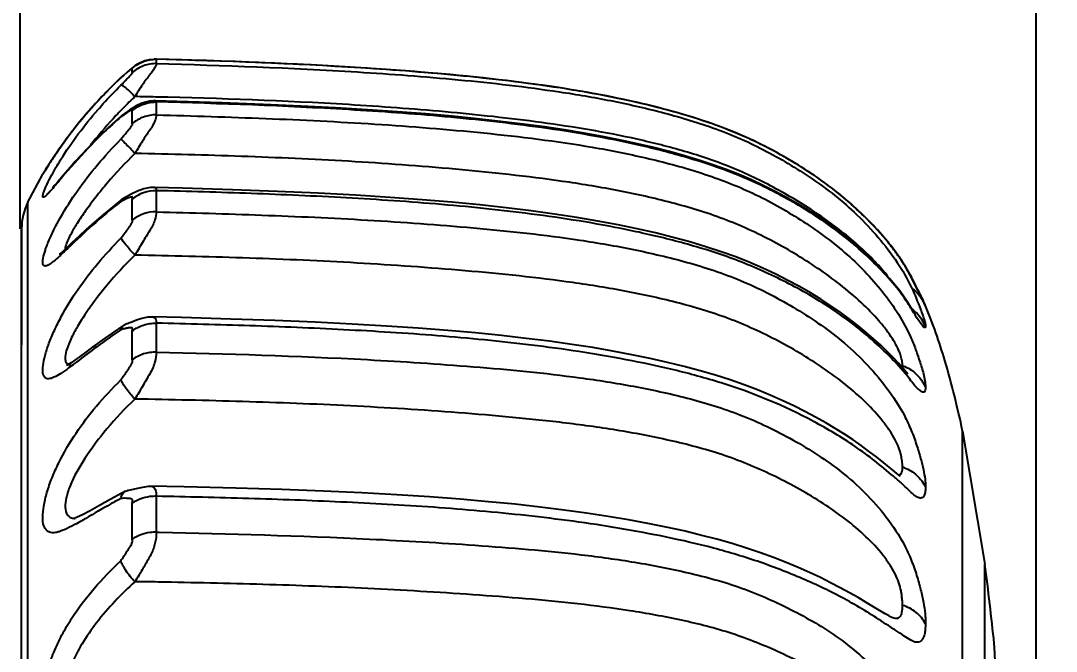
# Model space of a CAD drawing. Header units: millimetres. Extents: x 4086 to 8300, y 123 to 1549.
# Drawn here: x 7029.46 to 7037.57, y 1083.5 to 1088.44 of the extents above; entities that cross this region are included whole.
import ezdxf

# ---------------------------------------------------------------- set-up
doc = ezdxf.new("R2010")
doc.units = ezdxf.units.MM
doc.layers.add('00_COMPONENTS', color=7, linetype='Continuous')
doc.layers.add('尺寸', color=3, linetype='Continuous')
doc.styles.add('思源黑', font='SourceHanSansCN-Normal.ttf')
doc.dimstyles.get("Standard").update_dxf_attribs({"dimscale": 6, "dimtxt": 7, "dimasz": 3, "dimexe": 0.18, "dimexo": 0.0625, "dimgap": 0.8, "dimtad": 1, "dimtoh": 1, "dimdec": 1, "dimzin": 0, "dimdsep": 46, "dimtxsty": '思源黑', "dimcen": 0.09, "dimclrd": 256, "dimclre": 256, "dimclrt": 256, "dimadec": 0, "dimazin": 2, "dimtfac": 1, "dimtdec": 1, "dimtofl": 0, "dimtmove": 0, "dimatfit": 3, "dimfxl": 1, "dimtolj": 1, "dimtzin": 0, "dimarcsym": 0})

# ---------------------------------------------------------------- blocks, each defined once
blk = doc.blocks.new('*D485')
at = {"layer": 'Defpoints', "color": 0}
for p in [(7014.1662, 1113.4681), (7016.4273, 954.6122), (7106.9313, 954.6122)]:
    blk.add_point(p, dxfattribs=at)
at = {"layer": '尺寸', "lineweight": -2}
for p, q in [((7014.3537, 1113.4681), (7107.4713, 1113.4681)), ((7106.9313, 1104.4681), (7106.9313, 963.6122)), ((7016.6148, 954.6122), (7107.4713, 954.6122))]:
    blk.add_line(p, q, dxfattribs=at)
at = {"layer": '尺寸'}
for points in [[(7108.4313, 1104.4681), (7105.4313, 1104.4681), (7106.9313, 1113.4681)], [(7105.4313, 963.6122), (7108.4313, 963.6122), (7106.9313, 954.6122)]]:
    blk.add_solid(points, dxfattribs=at)
at = {"layer": '尺寸', "insert": (7084.8079, 1054.9649), "char_height": 21, "attachment_point": 5, "rotation": 90, "style": '思源黑'}
blk.add_mtext('\\A1;158.9', dxfattribs=at)
blk = doc.blocks.new('*D487')
at = {"layer": 'Defpoints', "color": 0}
for p in [(7037.4084, 1245.7031), (6763.6121, 1092.7848), (7037.4084, 1073.1807)]:
    blk.add_point(p, dxfattribs=at)
at = {"layer": '尺寸', "lineweight": -2}
for p, q in [((6763.6121, 1092.9723), (6763.6121, 1246.2431)), ((7037.4084, 1073.3682), (7037.4084, 1246.2431)), ((6772.6121, 1245.7031), (7028.4084, 1245.7031))]:
    blk.add_line(p, q, dxfattribs=at)
at = {"layer": '尺寸'}
for points in [[(6772.6121, 1247.2031), (6772.6121, 1244.2031), (6763.6121, 1245.7031)], [(7028.4084, 1244.2031), (7028.4084, 1247.2031), (7037.4084, 1245.7031)]]:
    blk.add_solid(points, dxfattribs=at)
at = {"layer": '尺寸', "insert": (6935.7899, 1267.8265), "char_height": 21, "attachment_point": 5, "style": '思源黑'}
blk.add_mtext('\\A1;\\A1;273.8', dxfattribs=at)

msp = doc.modelspace()

# ---------------------------------------------------------------- linework, layer by layer
at = {"layer": '00_COMPONENTS', "color": 7, "linetype": 'Continuous'}
for p, q in [((7030.5201, 1088.1349), (7030.5043, 1088.1347)), ((7030.5201, 1088.1354), (7030.5209, 1088.1349)), ((7030.5209, 1088.1009), (7030.5209, 1088.1349)), ((7030.311, 1088.0496), (7030.2662, 1088.0111)), ((7030.3321, 1088.0303), (7030.3322, 1088.064)), ((7030.4014, 1088.1111), (7030.3726, 1088.0962)), ((7030.4314, 1088.1225), (7030.4014, 1088.1111)), ((7030.2439, 1087.992), (7030.175, 1087.9253)), ((7030.2427, 1087.9906), (7030.2435, 1087.9916)), ((7030.2662, 1088.0111), (7030.2434, 1087.9913)), ((7030.2597, 1088.0056), (7030.2436, 1087.9916)), ((7030.175, 1087.9253), (7030.0418, 1087.7862)), ((7030.5154, 1087.81), (7030.4993, 1087.8099)), ((7030.5153, 1087.8093), (7030.5163, 1087.8094)), ((7030.5209, 1087.7348), (7030.5209, 1087.8009)), ((7030.0418, 1087.7862), (7029.9219, 1087.647)), ((7030.314, 1087.7385), (7030.2509, 1087.6948)), ((7030.3398, 1087.7559), (7030.314, 1087.7385)), ((7030.3321, 1087.6308), (7030.3321, 1087.7316)), ((7030.5209, 1087.6997), (7030.5209, 1087.7348)), ((7029.9219, 1087.647), (7029.8201, 1087.5164)), ((7030.2002, 1087.6505), (7030.1405, 1087.5958)), ((7030.2488, 1087.6936), (7030.2002, 1087.6505)), ((7030.2427, 1087.6851), (7030.2488, 1087.6936)), ((7030.2488, 1087.6936), (7030.2506, 1087.695)), ((7029.8201, 1087.5164), (7029.7382, 1087.4013)), ((7029.8494, 1087.5539), (7029.7692, 1087.4458)), ((7029.7382, 1087.4013), (7029.6791, 1087.3126)), ((7029.6791, 1087.3126), (7029.6462, 1087.2604)), ((7029.5138, 1087.0179), (7029.631, 1087.2354)), ((7029.6376, 1087.2463), (7029.631, 1087.2354)), ((7029.6462, 1087.2604), (7029.6315, 1087.2362)), ((7034.9816, 1087.272), (7034.877, 1087.3096)), ((7035.082, 1087.2325), (7034.9816, 1087.272)), ((7029.7776, 1087.2058), (7029.7682, 1087.1946)), ((7030.3297, 1087.0817), (7030.287, 1087.0594)), ((7030.5209, 1086.941), (7030.5209, 1087.1069)), ((7029.5141, 1085.0838), (7029.5141, 1087.018)), ((7030.256, 1087.0427), (7030.1785, 1086.981)), ((7030.2427, 1087.0225), (7030.256, 1087.0427)), ((7030.256, 1087.0427), (7030.2614, 1087.0461)), ((7030.287, 1087.0594), (7030.2615, 1087.0459)), ((7030.3321, 1086.8759), (7030.3321, 1087.041)), ((7029.4653, 1062.0424), (7029.4653, 1086.8094)), ((7029.4655, 1086.8093), (7029.4654, 1085.9019)), ((7029.4658, 1084.6225), (7029.4655, 1086.8093)), ((7036.4586, 1086.3731), (7036.4303, 1086.4289)), ((7036.4825, 1086.3283), (7036.477, 1086.34)), ((7036.5376, 1086.2134), (7036.532, 1086.2272)), ((7036.5416, 1086.2057), (7036.538, 1086.2137)), ((7036.5417, 1086.2055), (7036.5416, 1086.2057)), ((7030.7171, 1086.1136), (7030.4893, 1086.1188)), ((7036.4613, 1086.1445), (7036.4556, 1086.1514)), ((7030.2659, 1086.0551), (7030.1744, 1085.9929)), ((7030.2659, 1086.0551), (7030.2758, 1086.06)), ((7030.3275, 1086.0787), (7030.2758, 1086.06)), ((7030.5209, 1085.8435), (7030.5209, 1086.07)), ((7030.3321, 1085.7836), (7030.3321, 1086.009)), ((7029.8495, 1085.7439), (7029.8497, 1085.7439)), ((7036.8322, 1083.1601), (7036.8322, 1085.2257)), ((7036.8322, 1085.2257), (7037.0063, 1084.1853)), ((7029.5141, 1084.6211), (7029.5141, 1085.0838)), ((7036.2938, 1084.8703), (7036.2918, 1084.872)), ((7030.2514, 1084.7401), (7030.1592, 1084.6896)), ((7030.279, 1084.7549), (7030.2514, 1084.7401)), ((7030.478, 1084.7928), (7030.4555, 1084.7912)), ((7030.7387, 1084.7905), (7030.4644, 1084.796)), ((7030.5196, 1084.7284), (7030.5209, 1084.7158)), ((7030.1592, 1084.6896), (7030.0756, 1084.6427)), ((7030.3321, 1084.3808), (7030.332, 1084.6611)), ((7030.5209, 1084.4342), (7030.5209, 1084.7158)), ((7029.4659, 1082.8176), (7029.4658, 1084.6225)), ((7029.5142, 1084.0448), (7029.5141, 1084.6211)), ((7030.5209, 1084.4344), (7030.5432, 1084.4339)), ((7037.0064, 1083.4433), (7037.0063, 1084.1853)), ((7029.5142, 1083.8606), (7029.5142, 1084.0448)), ((7029.5144, 1082.8175), (7029.5142, 1083.8606))]:
    msp.add_line(p, q, dxfattribs=at)
for points in [[(7030.4982, 1088.1346), (7030.4634, 1088.1305), (7030.4314, 1088.1225)], [(7036.4303, 1086.4289), (7036.422, 1086.445), (7036.4132, 1086.4615), (7036.4041, 1086.4782), (7036.3945, 1086.4952), (7036.3841, 1086.5129), (7036.3732, 1086.5309), (7036.3619, 1086.5488), (7036.3501, 1086.5668), (7036.338, 1086.5848), (7036.3255, 1086.6027), (7036.3127, 1086.6207), (7036.2995, 1086.6386), (7036.2859, 1086.6565), (7036.2721, 1086.6744), (7036.2579, 1086.6923), (7036.2433, 1086.7103), (7036.2284, 1086.7282), (7036.2131, 1086.7462), (7036.1975, 1086.7643), (7036.1814, 1086.7824), (7036.165, 1086.8006), (7036.1482, 1086.8188), (7036.131, 1086.8371), (7036.1135, 1086.8554), (7036.0956, 1086.8738), (7036.0774, 1086.8921), (7036.0588, 1086.9104), (7036.0399, 1086.9287), (7036.0208, 1086.9469), (7036.0013, 1086.965), (7035.9816, 1086.983), (7035.9616, 1087.0009), (7035.9413, 1087.0187), (7035.9208, 1087.0364), (7035.8999, 1087.054), (7035.8786, 1087.0716), (7035.8571, 1087.089), (7035.8352, 1087.1063), (7035.813, 1087.1236), (7035.7903, 1087.1408), (7035.7673, 1087.1579), (7035.744, 1087.175), (7035.7202, 1087.192), (7035.696, 1087.2089), (7035.6716, 1087.2257), (7035.6468, 1087.2423), (7035.6217, 1087.2589), (7035.5962, 1087.2754), (7035.5704, 1087.2918), (7035.5441, 1087.3081), (7035.5175, 1087.3244), (7035.4905, 1087.3406), (7035.4632, 1087.3567), (7035.4354, 1087.3727), (7035.4072, 1087.3886), (7035.3787, 1087.4044), (7035.3498, 1087.4201), (7035.3205, 1087.4356), (7035.2908, 1087.4509), (7035.2607, 1087.4661), (7035.2302, 1087.4811), (7035.1993, 1087.496), (7035.1679, 1087.5107), (7035.1361, 1087.5251), (7035.1038, 1087.5394), (7035.0711, 1087.5534), (7035.0379, 1087.5672), (7035.0043, 1087.5807), (7034.9702, 1087.594), (7034.9357, 1087.6071), (7034.9007, 1087.62), (7034.8652, 1087.6326), (7034.8292, 1087.645), (7034.7927, 1087.6572), (7034.7558, 1087.6693), (7034.7183, 1087.6811), (7034.6804, 1087.6927), (7034.642, 1087.7042), (7034.603, 1087.7155), (7034.5636, 1087.7266), (7034.5236, 1087.7376), (7034.4831, 1087.7485), (7034.4421, 1087.7591), (7034.4005, 1087.7697), (7034.3583, 1087.78), (7034.3156, 1087.7902), (7034.2723, 1087.8002), (7034.2284, 1087.8101), (7034.1839, 1087.8198), (7034.1388, 1087.8293), (7034.0931, 1087.8387), (7034.0466, 1087.8479), (7033.9996, 1087.8569), (7033.9518, 1087.8658), (7033.9034, 1087.8745), (7033.8542, 1087.883), (7033.8043, 1087.8914), (7033.7536, 1087.8997), (7033.7022, 1087.9078), (7033.65, 1087.9158), (7033.597, 1087.9237), (7033.5431, 1087.9314), (7033.4884, 1087.939), (7033.4328, 1087.9465), (7033.3763, 1087.9539), (7033.3188, 1087.9612), (7033.2604, 1087.9683), (7033.201, 1087.9753), (7033.1405, 1087.9822), (7033.0789, 1087.9889), (7033.0163, 1087.9955), (7032.9525, 1088.002), (7032.8875, 1088.0084), (7032.8212, 1088.0147), (7032.7537, 1088.0208), (7032.6848, 1088.0268), (7032.6146, 1088.0327), (7032.5429, 1088.0385), (7032.4698, 1088.0442), (7032.395, 1088.0498), (7032.3187, 1088.0553), (7032.2406, 1088.0607), (7032.1608, 1088.066), (7032.0791, 1088.0712), (7031.9955, 1088.0762), (7031.9098, 1088.0812), (7031.8219, 1088.086), (7031.7319, 1088.0907), (7031.6394, 1088.0953), (7031.5445, 1088.0998), (7031.4469, 1088.1042), (7031.3466, 1088.1084), (7031.2433, 1088.1126), (7031.137, 1088.1166), (7031.0273, 1088.1205), (7030.914, 1088.1243), (7030.7969, 1088.1279), (7030.6758, 1088.1314), (7030.5196, 1088.1356)], [(7030.3726, 1088.0962), (7030.3516, 1088.0828), (7030.3251, 1088.0619), (7030.2904, 1088.0322)], [(7030.4196, 1088.118), (7030.3877, 1088.1044), (7030.3826, 1088.1014)], [(7030.4344, 1087.7995), (7030.4015, 1087.7889), (7030.3665, 1087.7725), (7030.3398, 1087.7559)], [(7030.4993, 1087.8099), (7030.4659, 1087.8066), (7030.4344, 1087.7995)], [(7034.877, 1087.3096), (7034.768, 1087.3455), (7034.6546, 1087.3798), (7034.5366, 1087.4127), (7034.4139, 1087.4442), (7034.286, 1087.4745), (7034.1528, 1087.5034), (7034.0138, 1087.5308), (7033.8687, 1087.557), (7033.7169, 1087.5818), (7033.5579, 1087.6054), (7033.3911, 1087.628), (7033.2158, 1087.6494), (7033.031, 1087.6698), (7032.8357, 1087.689), (7032.6288, 1087.7071), (7032.4087, 1087.7242), (7032.1738, 1087.7402), (7031.9219, 1087.7553), (7031.6503, 1087.7693), (7031.3557, 1087.7823), (7031.0342, 1087.7943), (7030.6796, 1087.8051), (7030.5163, 1087.8094)], [(7030.1405, 1087.5958), (7030.0841, 1087.5417), (7030.0298, 1087.4876), (7029.9782, 1087.4342), (7029.9301, 1087.3829), (7029.886, 1087.3342), (7029.8455, 1087.2883), (7029.8089, 1087.2461)], [(7029.8089, 1087.2461), (7029.7488, 1087.1759), (7029.726, 1087.1499), (7029.7093, 1087.1315), (7029.7058, 1087.1278)], [(7035.8847, 1086.7715), (7035.8193, 1086.8209), (7035.7508, 1086.8697), (7035.6789, 1086.918), (7035.6039, 1086.9655), (7035.5257, 1087.0124), (7035.4442, 1087.0586), (7035.3592, 1087.104), (7035.2706, 1087.1482), (7035.1783, 1087.1912), (7035.082, 1087.2325)], [(7030.5075, 1087.1314), (7030.4757, 1087.1305), (7030.4215, 1087.1217), (7030.3731, 1087.1033), (7030.3297, 1087.0817)], [(7036.403, 1085.6722), (7036.393, 1085.6839), (7036.3665, 1085.7161), (7036.3304, 1085.7577), (7036.2886, 1085.8026), (7036.242, 1085.8496), (7036.191, 1085.8984), (7036.1356, 1085.9487), (7036.0759, 1086.0003), (7036.0123, 1086.0526), (7035.9453, 1086.1046), (7035.875, 1086.1561), (7035.801, 1086.2071), (7035.723, 1086.2575), (7035.6407, 1086.3075), (7035.5544, 1086.3568), (7035.4639, 1086.4054), (7035.369, 1086.4532), (7035.2696, 1086.4998), (7035.1655, 1086.5449), (7035.0564, 1086.5882), (7034.942, 1086.6294), (7034.8222, 1086.6686), (7034.6968, 1086.7059), (7034.5657, 1086.7416), (7034.4286, 1086.7758), (7034.2851, 1086.8085), (7034.1348, 1086.8396), (7033.9772, 1086.8691), (7033.8116, 1086.8971), (7033.6373, 1086.9236), (7033.4536, 1086.9487), (7033.2593, 1086.9725), (7033.0535, 1086.9949), (7032.8345, 1087.0159), (7032.6008, 1087.0355), (7032.3503, 1087.0538), (7032.0803, 1087.0708), (7031.7876, 1087.0865), (7031.4681, 1087.1009), (7031.1165, 1087.1142), (7030.7253, 1087.1261), (7030.5056, 1087.1316)], [(7030.1785, 1086.981), (7030.106, 1086.9207), (7030.037, 1086.8606), (7029.9723, 1086.8023), (7029.9141, 1086.7485), (7029.8627, 1086.7005), (7029.8191, 1086.66), (7029.7848, 1086.6294), (7029.7624, 1086.6112), (7029.7593, 1086.609)], [(7036.0639, 1086.6197), (7036.0069, 1086.6708), (7035.9472, 1086.7214), (7035.8847, 1086.7715)], [(7036.3744, 1086.2746), (7036.34, 1086.3221), (7036.3019, 1086.3704), (7036.2606, 1086.4191), (7036.2162, 1086.4684), (7036.1687, 1086.5182), (7036.1179, 1086.5687), (7036.0639, 1086.6197)], [(7036.477, 1086.34), (7036.457, 1086.3814), (7036.4337, 1086.4268), (7036.4068, 1086.4754)], [(7036.4956, 1086.2847), (7036.4912, 1086.2903), (7036.4868, 1086.2956), (7036.4824, 1086.3007), (7036.4779, 1086.3057), (7036.4734, 1086.3104), (7036.469, 1086.3149), (7036.4646, 1086.3193), (7036.4602, 1086.3234), (7036.4559, 1086.3273), (7036.4516, 1086.3311), (7036.4473, 1086.3347), (7036.4432, 1086.338), (7036.4396, 1086.3409)], [(7036.4751, 1086.3421), (7036.4697, 1086.352), (7036.4643, 1086.3623), (7036.4586, 1086.3731)], [(7036.5258, 1086.2418), (7036.5225, 1086.2492), (7036.5183, 1086.2584), (7036.5137, 1086.2683), (7036.5086, 1086.2787), (7036.503, 1086.2898), (7036.4971, 1086.3012), (7036.4913, 1086.3121), (7036.4751, 1086.3421)], [(7036.4556, 1086.1514), (7036.4505, 1086.1578), (7036.4416, 1086.1704), (7036.4267, 1086.1936), (7036.4032, 1086.231), (7036.3744, 1086.2746)], [(7036.5167, 1086.2543), (7036.5126, 1086.2608), (7036.5085, 1086.2671), (7036.5043, 1086.2731), (7036.5, 1086.279), (7036.4956, 1086.2847)], [(7036.5323, 1086.2264), (7036.5285, 1086.2337), (7036.5247, 1086.2408), (7036.5207, 1086.2477), (7036.5167, 1086.2543)], [(7036.5393, 1086.2136), (7036.5361, 1086.2207), (7036.5219, 1086.2495)], [(7036.5418, 1086.2057), (7036.5395, 1086.2111), (7036.5359, 1086.2188), (7036.5323, 1086.2264)], [(7030.4904, 1086.1185), (7030.4532, 1086.1163), (7030.408, 1086.1063), (7030.366, 1086.0925), (7030.3275, 1086.0787)], [(7036.2838, 1084.9224), (7036.2449, 1084.9543), (7036.2004, 1084.9899), (7036.1509, 1085.0285), (7036.0968, 1085.0694), (7036.0379, 1085.1123), (7035.9744, 1085.1566), (7035.907, 1085.2014), (7035.8357, 1085.2463), (7035.7605, 1085.291), (7035.6812, 1085.3356), (7035.5981, 1085.3797), (7035.5114, 1085.4231), (7035.4206, 1085.4658), (7035.3257, 1085.5076), (7035.2263, 1085.5485), (7035.1222, 1085.5881), (7035.013, 1085.6262), (7034.8986, 1085.6627), (7034.7788, 1085.6975), (7034.6537, 1085.7309), (7034.5229, 1085.763), (7034.3863, 1085.7938), (7034.2434, 1085.8234), (7034.0938, 1085.8517), (7033.9369, 1085.8786), (7033.7721, 1085.9042), (7033.5988, 1085.9285), (7033.4162, 1085.9516), (7033.2232, 1085.9734), (7033.0188, 1085.994), (7032.8016, 1086.0133), (7032.5698, 1086.0313), (7032.3215, 1086.048), (7032.0542, 1086.0635), (7031.7648, 1086.0777), (7031.4491, 1086.0908), (7031.1023, 1086.1028), (7030.7171, 1086.1136)], [(7030.1744, 1085.9929), (7030.0964, 1085.9377), (7030.0232, 1085.8841), (7029.9571, 1085.8352), (7029.8997, 1085.7933), (7029.8531, 1085.7611), (7029.8223, 1085.7424), (7029.8183, 1085.7404)], [(7036.3442, 1084.8714), (7036.3398, 1084.8751), (7036.3165, 1084.8949), (7036.2838, 1084.9224)], [(7030.4555, 1084.7912), (7030.413, 1084.7846), (7030.3736, 1084.7767), (7030.338, 1084.7692), (7030.3014, 1084.7618), (7030.2938, 1084.7602)], [(7036.0762, 1083.8856), (7036.0138, 1083.9225), (7035.9463, 1083.961), (7035.8746, 1084.0002), (7035.7988, 1084.0397), (7035.7186, 1084.0794), (7035.6338, 1084.1192), (7035.5446, 1084.1587), (7035.4509, 1084.1978), (7035.3526, 1084.2363), (7035.2493, 1084.2739), (7035.1409, 1084.3106), (7035.027, 1084.346), (7034.9072, 1084.3801), (7034.7816, 1084.4127), (7034.6499, 1084.4441), (7034.5119, 1084.4743), (7034.3674, 1084.5034), (7034.2157, 1084.5314), (7034.0565, 1084.5582), (7033.889, 1084.5838), (7033.7125, 1084.608), (7033.5263, 1084.6311), (7033.3292, 1084.653), (7033.1202, 1084.6735), (7032.8976, 1084.6928), (7032.6597, 1084.7106), (7032.4043, 1084.7271), (7032.1288, 1084.7422), (7031.8296, 1084.756), (7031.5024, 1084.7685), (7031.1414, 1084.7801), (7030.7387, 1084.7905)], [(7030.0756, 1084.6427), (7030.0023, 1084.6019), (7029.9434, 1084.5709), (7029.9005, 1084.5511), (7029.8911, 1084.5475)], [(7029.8911, 1084.5475), (7029.8775, 1084.5431), (7029.8844, 1084.5432)], [(7036.2679, 1083.7734), (7036.2563, 1083.7794), (7036.2251, 1083.7968), (7036.1829, 1083.8216), (7036.0762, 1083.8856)]]:
    msp.add_lwpolyline(points, dxfattribs=at)
for centre, radius, start, end in [((7033.2485, 1084.8197), 4.3692, 133.46278, 135.018), ((7032.6489, 1085.423), 3.5187, 135.37767, 138.48415), ((7032.7446, 1085.3289), 3.6528, 135.08042, 135.38178), ((7029.3384, 1035.2031), 52.6496, 88.71827, 88.89715), ((7032.6803, 1085.3898), 3.5641, 138.98375, 141.70974), ((7032.827, 1085.2633), 3.7579, 138.46096, 138.99684), ((7032.7988, 1085.2641), 3.5547, 136.34621, 137.39723), ((7033.1129, 1084.9788), 3.979, 137.43601, 141.39018), ((7032.6647, 1085.406), 3.5418, 142.37747, 144.76265), ((7032.6136, 1085.4451), 3.4775, 141.74424, 142.37362), ((7033.0351, 1085.1414), 3.9971, 144.93805, 146.66909), ((7032.9611, 1085.1933), 3.9067, 144.72182, 144.93614), ((7032.4544, 1085.5211), 3.3032, 146.93103, 147.98357), ((7032.7949, 1085.3002), 3.7091, 146.6785, 146.9405), ((7031.1574, 1086.326), 1.7767, 148.64287, 148.80249), ((7031.7171, 1085.9836), 2.4329, 148.01242, 148.61615), ((7030.5142, 1086.8229), 0.2841, 88.63991, 129.84743), ((7031.3506, 1084.669), 2.6012, 114.60683, 115.20978), ((7030.514, 1086.6548), 0.2863, 88.61532, 129.44275), ((7020.7704, 1096.149), 13.1208, 313.54412, 313.69219), ((7035.8302, 1085.9387), 0.7588, 22.35018, 23.57673), ((7036.31, 1085.735), 0.0523, 345.9223, 346.52099), ((7036.2714, 1084.6644), 0.2947, 69.04116, 71.96876), ((7029.885, 1084.6694), 0.1261, 267.33329, 269.73097), ((7013.065, 1081.042), 24.1468, 5.9922, 7.47972), ((7029.2055, 1007.465), 76.5912, 89.006496, 89.142491)]:
    msp.add_arc(centre, radius, start, end, dxfattribs=at)
for points in [[(7029.1789, 1098.1859), (7029.4731, 1094.4041), (7029.4547, 1090.6026), (7029.4506, 1086.8093)], [(7030.4543, 1087.7942), (7030.4761, 1087.7991), (7030.4986, 1087.8014), (7030.5209, 1087.8009)], [(7030.3321, 1087.7317), (7030.3665, 1087.7619), (7030.4097, 1087.7842), (7030.4543, 1087.7942)], [(7029.5141, 1087.018), (7029.4823, 1086.954), (7029.4655, 1086.8807), (7029.4655, 1086.8093)], [(7029.8314, 1085.7471), (7029.8371, 1085.7448), (7029.8433, 1085.7439), (7029.8494, 1085.7439)], [(7036.4328, 1085.7016), (7036.4799, 1085.6688), (7036.5184, 1085.6206), (7036.5417, 1085.5681)], [(7036.3608, 1084.922), (7036.3619, 1084.9295), (7036.3631, 1084.9371), (7036.3627, 1084.9446)], [(7030.279, 1084.7549), (7030.2836, 1084.7574), (7030.2887, 1084.7592), (7030.2938, 1084.7603)], [(7030.3831, 1084.0959), (7030.373, 1084.0796), (7030.3627, 1084.0635), (7030.3519, 1084.0476)]]:
    msp.add_open_spline(points, degree=3, dxfattribs=at)
for points, knots in [([(7030.3321, 1088.0641), (7030.3578, 1088.0871), (7030.4176, 1088.124), (7030.487, 1088.1357), (7030.5209, 1088.1349)], [0, 0, 0, 0, 0.504023, 1, 1, 1, 1]), ([(7036.5256, 1086.2422), (7036.5102, 1086.2774), (7036.4764, 1086.3365), (7036.4311, 1086.4286), (7036.3828, 1086.5183), (7036.3207, 1086.6113), (7036.2243, 1086.7367), (7036.039, 1086.9399), (7035.8014, 1087.1408), (7035.548, 1087.3077), (7035.3541, 1087.4197), (7035.1546, 1087.5189), (7034.8863, 1087.6298), (7034.5469, 1087.7356), (7034.139, 1087.8326), (7033.5997, 1087.9286), (7032.9274, 1088.0098), (7031.8569, 1088.0915), (7031.0547, 1088.1214), (7030.5209, 1088.1349)], [0, 0, 0, 0, 0.017434, 0.030824, 0.046588, 0.063613, 0.081491, 0.118306, 0.188165, 0.221914, 0.255899, 0.289707, 0.32288, 0.387523, 0.450731, 0.513014, 0.63594, 0.757751, 1, 1, 1, 1]), ([(7030.332, 1088.0639), (7030.3329, 1088.0652), (7030.3362, 1088.0701), (7030.3214, 1088.0587), (7030.3173, 1088.055), (7030.311, 1088.0496)], [0, 0, 0, 0, 0.13952, 0.280972, 1, 1, 1, 1]), ([(7030.5209, 1088.1009), (7030.487, 1088.1017), (7030.4176, 1088.09), (7030.3578, 1088.0533), (7030.3322, 1088.0303)], [0, 0, 0, 0, 0.496113, 1, 1, 1, 1]), ([(7030.5209, 1088.1011), (7030.5206, 1088.0976), (7030.5172, 1088.0874), (7030.5076, 1088.0688), (7030.4924, 1088.0418), (7030.4677, 1088.0111), (7030.4395, 1087.9752), (7030.4003, 1087.9187), (7030.3717, 1087.8737), (7030.3519, 1087.843)], [0, 0, 0, 0, 0.03395, 0.102476, 0.203305, 0.333565, 0.483341, 0.645929, 1, 1, 1, 1]), ([(7030.5209, 1088.1011), (7031.0458, 1088.0877), (7031.8346, 1088.0588), (7032.887, 1087.9798), (7033.5479, 1087.9046), (7034.078, 1087.8147), (7034.4105, 1087.7395), (7034.6765, 1087.6655), (7034.8774, 1087.6009), (7035.0776, 1087.5232), (7035.2751, 1087.4292), (7035.4678, 1087.3212), (7035.6551, 1087.2022), (7035.8367, 1087.0702), (7036.0115, 1086.9174), (7036.1755, 1086.7424), (7036.3216, 1086.5534), (7036.4308, 1086.3637), (7036.4811, 1086.2366), (7036.5023, 1086.1795)], [0, 0, 0, 0, 0.237794, 0.357349, 0.477869, 0.538886, 0.600756, 0.632142, 0.663928, 0.696272, 0.729347, 0.762863, 0.796293, 0.829758, 0.864453, 0.90127, 0.938207, 0.972412, 1, 1, 1, 1]), ([(7030.2426, 1087.9317), (7030.2585, 1087.9483), (7030.2836, 1087.9749), (7030.3124, 1088.0041), (7030.3272, 1088.0214), (7030.3329, 1088.0263), (7030.3354, 1088.0315), (7030.3329, 1088.0304), (7030.3321, 1088.0303)], [0, 0, 0, 0, 0.50102, 0.785477, 0.918384, 0.964808, 0.982683, 1, 1, 1, 1]), ([(7030.0643, 1087.7421), (7030.0778, 1087.7575), (7030.1353, 1087.8224), (7030.1956, 1087.8848), (7030.2425, 1087.9316)], [0, 0, 0, 0, 0.235945, 1, 1, 1, 1]), ([(7030.3518, 1087.8428), (7030.3399, 1087.8559), (7030.3176, 1087.8792), (7030.2858, 1087.9084), (7030.2628, 1087.9251), (7030.2473, 1087.9331), (7030.2425, 1087.9315)], [0, 0, 0, 0, 0.372558, 0.680213, 0.892971, 1, 1, 1, 1]), ([(7030.3518, 1087.8428), (7030.3404, 1087.8319), (7030.2981, 1087.7909), (7030.2566, 1087.749), (7030.2269, 1087.7179)], [0, 0, 0, 0, 0.268756, 1, 1, 1, 1]), ([(7036.2505, 1086.4314), (7036.2178, 1086.4738), (7036.142, 1086.5597), (7036.0127, 1086.6832), (7035.8661, 1086.805), (7035.6545, 1086.958), (7035.3751, 1087.1273), (7035.0237, 1087.2962), (7034.6577, 1087.4185), (7034.1637, 1087.5434), (7033.5368, 1087.6468), (7032.7815, 1087.728), (7031.7748, 1087.8016), (7031.0192, 1087.8283), (7030.5161, 1087.8396)], [0, 0, 0, 0, 0.026479, 0.056483, 0.088302, 0.120638, 0.185476, 0.249496, 0.312873, 0.375851, 0.501205, 0.626463, 0.751263, 1, 1, 1, 1]), ([(7030.5163, 1087.8094), (7030.5172, 1087.8093), (7030.5196, 1087.8082), (7030.5194, 1087.8044), (7030.5205, 1087.8021), (7030.5209, 1087.8009)], [0, 0, 0, 0, 0.269146, 0.624187, 1, 1, 1, 1]), ([(7036.3909, 1086.2454), (7036.354, 1086.3006), (7036.2672, 1086.41), (7036.1206, 1086.5635), (7035.9603, 1086.7078), (7035.7373, 1086.8789), (7035.4411, 1087.0608), (7035.0692, 1087.239), (7034.6844, 1087.3678), (7034.1763, 1087.4985), (7033.5411, 1087.6073), (7032.7815, 1087.6904), (7031.776, 1087.7615), (7031.0225, 1087.7886), (7030.5209, 1087.8009)], [0, 0, 0, 0, 0.03178, 0.066605, 0.101418, 0.13485, 0.200909, 0.267235, 0.331662, 0.394648, 0.517999, 0.639459, 0.760038, 1, 1, 1, 1]), ([(7029.7006, 1087.2271), (7029.7227, 1087.268), (7029.8291, 1087.4496), (7029.9568, 1087.6185), (7030.0643, 1087.7421)], [0, 0, 0, 0, 0.221162, 1, 1, 1, 1]), ([(7030.3321, 1087.7316), (7030.3326, 1087.7329), (7030.3335, 1087.7351), (7030.3346, 1087.7379), (7030.3348, 1087.7407), (7030.3315, 1087.742), (7030.3249, 1087.7385), (7030.3104, 1087.7304), (7030.2821, 1087.7116), (7030.2581, 1087.6956), (7030.2428, 1087.6852)], [0, 0, 0, 0, 0.035587, 0.061953, 0.079793, 0.096647, 0.138463, 0.261517, 0.528228, 1, 1, 1, 1]), ([(7030.2427, 1087.6852), (7030.1529, 1087.6063), (7029.9914, 1087.4523), (7029.8443, 1087.2846), (7029.7776, 1087.2058)], [0, 0, 0, 0, 0.536426, 1, 1, 1, 1]), ([(7030.5209, 1087.6997), (7030.487, 1087.7005), (7030.418, 1087.6892), (7030.358, 1087.6535), (7030.3322, 1087.631)], [0, 0, 0, 0, 0.497729, 1, 1, 1, 1]), ([(7030.5209, 1087.6999), (7030.5204, 1087.684), (7030.5108, 1087.6564), (7030.4932, 1087.6166), (7030.4682, 1087.5795), (7030.4398, 1087.5387), (7030.401, 1087.4773), (7030.3721, 1087.4297), (7030.3519, 1087.3977)], [0, 0, 0, 0, 0.137122, 0.245307, 0.375452, 0.520102, 0.674064, 1, 1, 1, 1]), ([(7030.5209, 1087.6999), (7030.8061, 1087.6921), (7031.3765, 1087.6746), (7032.2315, 1087.6325), (7033.0848, 1087.5646), (7033.7936, 1087.4784), (7034.354, 1087.3675), (7034.7681, 1087.2576), (7035.1705, 1087.1078), (7035.546, 1086.8993), (7035.8376, 1086.6916), (7036.0482, 1086.4981), (7036.1909, 1086.3381), (7036.3185, 1086.1657), (7036.4059, 1086.0094), (7036.4607, 1085.8776), (7036.4951, 1085.7762), (7036.5275, 1085.6744), (7036.5414, 1085.6037), (7036.5417, 1085.5681)], [0, 0, 0, 0, 0.124967, 0.249941, 0.374906, 0.499893, 0.562415, 0.624955, 0.687422, 0.749933, 0.812521, 0.843758, 0.875009, 0.9063, 0.937534, 0.953162, 0.968783, 0.984407, 1, 1, 1, 1]), ([(7030.2422, 1087.5093), (7030.2581, 1087.5283), (7030.2833, 1087.5586), (7030.3122, 1087.5939), (7030.3272, 1087.6132), (7030.3334, 1087.622), (7030.3358, 1087.6283), (7030.3329, 1087.6301), (7030.3322, 1087.6309)], [0, 0, 0, 0, 0.481391, 0.758637, 0.892598, 0.944351, 0.978296, 1, 1, 1, 1]), ([(7029.6742, 1086.7027), (7029.7016, 1086.7696), (7029.772, 1086.9081), (7029.9013, 1087.1105), (7030.0596, 1087.3152), (7030.1788, 1087.4447), (7030.2424, 1087.5094)], [0, 0, 0, 0, 0.218515, 0.468403, 0.72553, 1, 1, 1, 1]), ([(7030.3518, 1087.3975), (7030.3396, 1087.4112), (7030.3167, 1087.4365), (7030.2853, 1087.47), (7030.2611, 1087.4936), (7030.2479, 1087.5061), (7030.2425, 1087.5095)], [0, 0, 0, 0, 0.350887, 0.65415, 0.877383, 1, 1, 1, 1]), ([(7030.3518, 1087.3974), (7030.2769, 1087.3236), (7030.1721, 1087.212), (7030.0475, 1087.0589), (7029.9685, 1086.9535), (7029.9028, 1086.8565), (7029.8524, 1086.7723), (7029.8204, 1086.7052), (7029.8072, 1086.6648), (7029.8066, 1086.6485)], [0, 0, 0, 0, 0.337555, 0.490757, 0.633295, 0.760326, 0.866724, 0.947598, 1, 1, 1, 1]), ([(7036.3606, 1085.7555), (7036.3589, 1085.7675), (7036.3551, 1085.794), (7036.3421, 1085.8384), (7036.3174, 1085.891), (7036.2815, 1085.9525), (7036.2344, 1086.02), (7036.1552, 1086.1168), (7035.9856, 1086.2889), (7035.703, 1086.5074), (7035.3918, 1086.6911), (7035.1326, 1086.8173), (7034.8684, 1086.9238), (7034.5287, 1087.0242), (7034.1157, 1087.1151), (7033.5607, 1087.2047), (7032.8632, 1087.2797), (7032.0255, 1087.3406), (7031.1884, 1087.3776), (7030.6306, 1087.3924), (7030.3518, 1087.3977)], [0, 0, 0, 0, 0.00561, 0.012318, 0.02124, 0.032338, 0.045124, 0.059161, 0.089981, 0.156303, 0.223209, 0.256311, 0.289175, 0.354462, 0.419365, 0.48412, 0.613615, 0.742717, 0.871375, 1, 1, 1, 1]), ([(7029.7682, 1087.1946), (7029.7517, 1087.1751), (7029.7223, 1087.1402), (7029.6841, 1087.0963), (7029.6576, 1087.0686), (7029.6431, 1087.0576), (7029.6345, 1087.0537), (7029.6298, 1087.0607), (7029.6321, 1087.0708), (7029.6354, 1087.0858), (7029.6427, 1087.1059), (7029.6528, 1087.1306), (7029.6717, 1087.1719), (7029.6884, 1087.2044), (7029.7006, 1087.2271)], [0, 0, 0, 0, 0.200024, 0.357058, 0.461002, 0.491668, 0.508977, 0.522086, 0.547142, 0.587811, 0.643714, 0.713943, 0.797465, 1, 1, 1, 1]), ([(7030.5075, 1087.1314), (7030.5097, 1087.1312), (7030.5142, 1087.13), (7030.5188, 1087.1242), (7030.5193, 1087.1161), (7030.5202, 1087.1102), (7030.5209, 1087.1069)], [0, 0, 0, 0, 0.219769, 0.422275, 0.66894, 1, 1, 1, 1]), ([(7036.3495, 1085.7167), (7036.3074, 1085.7645), (7036.2143, 1085.8595), (7036.0642, 1085.9937), (7035.903, 1086.1191), (7035.7354, 1086.2314), (7035.5619, 1086.3327), (7035.3228, 1086.4571), (7035.0141, 1086.5884), (7034.6341, 1086.7036), (7034.1322, 1086.8234), (7033.505, 1086.9249), (7032.7547, 1087.0033), (7032.0083, 1087.0535), (7031.2641, 1087.0865), (7030.7685, 1087.1012), (7030.5209, 1087.1069)], [0, 0, 0, 0, 0.031098, 0.064855, 0.098212, 0.130726, 0.163246, 0.196257, 0.26222, 0.326623, 0.389843, 0.513996, 0.636406, 0.757984, 0.879128, 1, 1, 1, 1]), ([(7030.2427, 1087.0225), (7030.1661, 1086.9623), (7030.0267, 1086.8455), (7029.8951, 1086.7201), (7029.8341, 1086.6619)], [0, 0, 0, 0, 0.535902, 1, 1, 1, 1]), ([(7030.3321, 1087.041), (7030.333, 1087.0441), (7030.3352, 1087.0488), (7030.3337, 1087.06), (7030.301, 1087.0507), (7030.2851, 1087.042), (7030.2675, 1087.034)], [0, 0, 0, 0, 0.11201, 0.185464, 0.327773, 1, 1, 1, 1]), ([(7030.5209, 1086.9412), (7030.5205, 1086.9201), (7030.512, 1086.8849), (7030.4937, 1086.8359), (7030.4686, 1086.7935), (7030.4401, 1086.7487), (7030.4016, 1086.6841), (7030.3725, 1086.6348), (7030.3519, 1086.6022)], [0, 0, 0, 0, 0.165555, 0.279795, 0.410102, 0.55072, 0.697546, 1, 1, 1, 1]), ([(7030.5209, 1086.9412), (7030.7962, 1086.9346), (7031.3473, 1086.918), (7032.175, 1086.8806), (7033.0056, 1086.8203), (7033.7006, 1086.7464), (7034.258, 1086.6502), (7034.6801, 1086.551), (7035.1045, 1086.4127), (7035.5099, 1086.2028), (7035.8342, 1085.985), (7036.0716, 1085.7652), (7036.2395, 1085.571), (7036.3591, 1085.3884), (7036.431, 1085.2334), (7036.472, 1085.1211), (7036.5025, 1085.0182), (7036.5252, 1084.9291), (7036.5371, 1084.8634), (7036.5415, 1084.8173), (7036.5412, 1084.7961), (7036.5417, 1084.7861)], [0, 0, 0, 0, 0.119644, 0.239569, 0.36003, 0.481508, 0.543095, 0.605667, 0.669867, 0.736445, 0.803404, 0.838932, 0.876725, 0.914753, 0.933277, 0.950861, 0.966671, 0.979903, 0.990797, 0.995642, 1, 1, 1, 1]), ([(7030.2425, 1086.7347), (7030.2585, 1086.7559), (7030.2837, 1086.7895), (7030.3128, 1086.8293), (7030.3276, 1086.8507), (7030.334, 1086.8621), (7030.3356, 1086.8702), (7030.3328, 1086.8741), (7030.3321, 1086.8759)], [0, 0, 0, 0, 0.465807, 0.734786, 0.866427, 0.920587, 0.966075, 1, 1, 1, 1]), ([(7029.8337, 1085.7197), (7029.8134, 1085.7049), (7029.7763, 1085.6787), (7029.7302, 1085.6511), (7029.6975, 1085.6383), (7029.6776, 1085.6345), (7029.6602, 1085.6367), (7029.6403, 1085.6497), (7029.6287, 1085.6876), (7029.6327, 1085.7454), (7029.6492, 1085.8228), (7029.6794, 1085.9147), (7029.7222, 1086.0164), (7029.7946, 1086.1608), (7029.905, 1086.3382), (7030.0617, 1086.543), (7030.1797, 1086.671), (7030.2424, 1086.7347)], [0, 0, 0, 0, 0.05064, 0.091562, 0.107712, 0.120969, 0.13198, 0.142196, 0.167082, 0.205751, 0.259431, 0.325383, 0.400396, 0.481421, 0.650167, 0.82004, 1, 1, 1, 1]), ([(7029.6515, 1086.6418), (7029.6531, 1086.6466), (7029.6601, 1086.6671), (7029.6679, 1086.6874), (7029.6742, 1086.7027)], [0, 0, 0, 0, 0.233734, 1, 1, 1, 1]), ([(7030.3518, 1086.602), (7030.3281, 1086.6287), (7030.2912, 1086.6724), (7030.2541, 1086.7164), (7030.2425, 1086.7347)], [0, 0, 0, 0, 0.621383, 1, 1, 1, 1]), ([(7029.6676, 1086.522), (7029.66, 1086.5187), (7029.6465, 1086.5143), (7029.634, 1086.526), (7029.6308, 1086.5397), (7029.631, 1086.558), (7029.6364, 1086.5931), (7029.6447, 1086.6214), (7029.6515, 1086.6418)], [0, 0, 0, 0, 0.161233, 0.225632, 0.3092, 0.426457, 0.58181, 1, 1, 1, 1]), ([(7029.8095, 1086.6385), (7029.7826, 1086.613), (7029.7455, 1086.5777), (7029.6978, 1086.5392), (7029.6771, 1086.526), (7029.6676, 1086.522)], [0, 0, 0, 0, 0.60343, 0.831878, 1, 1, 1, 1]), ([(7030.3518, 1086.602), (7030.2753, 1086.5265), (7030.1369, 1086.3776), (7029.9886, 1086.1822), (7029.8964, 1086.0353), (7029.8467, 1085.9407), (7029.8159, 1085.8614), (7029.8059, 1085.8124), (7029.8067, 1085.7919)], [0, 0, 0, 0, 0.325728, 0.615072, 0.742019, 0.851092, 0.938028, 1, 1, 1, 1]), ([(7036.3627, 1084.9446), (7036.3634, 1084.9477), (7036.362, 1084.9551), (7036.3607, 1084.97), (7036.3584, 1084.9899), (7036.3553, 1085.014), (7036.3487, 1085.0492), (7036.3332, 1085.0985), (7036.3029, 1085.1622), (7036.2612, 1085.2319), (7036.1886, 1085.3319), (7036.0746, 1085.4548), (7035.9169, 1085.5931), (7035.6838, 1085.7641), (7035.3715, 1085.9477), (7034.9772, 1086.1252), (7034.5654, 1086.244), (7034.1491, 1086.3325), (7033.5893, 1086.4186), (7032.8855, 1086.4889), (7032.0406, 1086.5477), (7031.1959, 1086.583), (7030.6332, 1086.5972), (7030.3518, 1086.6022)], [0, 0, 0, 0, 0.001468, 0.003299, 0.006921, 0.010593, 0.014448, 0.023298, 0.034144, 0.046667, 0.060444, 0.090665, 0.123156, 0.156342, 0.222882, 0.288623, 0.353786, 0.418643, 0.483398, 0.612994, 0.742292, 0.871158, 1, 1, 1, 1]), ([(7036.5417, 1086.0453), (7036.5431, 1086.005), (7036.4601, 1086.1323), (7036.429, 1086.1867), (7036.4034, 1086.2267), (7036.3909, 1086.2454)], [0, 0, 0, 0, 0.479844, 0.732102, 1, 1, 1, 1]), ([(7036.5417, 1086.0452), (7036.5358, 1086.0589), (7036.5094, 1086.1116), (7036.469, 1086.1575), (7036.4333, 1086.1834)], [0, 0, 0, 0, 0.252579, 1, 1, 1, 1]), ([(7036.5023, 1086.1795), (7036.5083, 1086.1633), (7036.5187, 1086.1351), (7036.5305, 1086.1018), (7036.5369, 1086.0802), (7036.5397, 1086.0668), (7036.5418, 1086.0554), (7036.5408, 1086.0482), (7036.5417, 1086.0452)], [0, 0, 0, 0, 0.367713, 0.643116, 0.753313, 0.849364, 0.934804, 1, 1, 1, 1]), ([(7036.8322, 1085.2257), (7036.7925, 1085.4117), (7036.7116, 1085.7434), (7036.6004, 1086.0666), (7036.5417, 1086.2055)], [0, 0, 0, 0, 0.557786, 1, 1, 1, 1]), ([(7030.4904, 1086.1188), (7030.4993, 1086.1183), (7030.5221, 1086.1063), (7030.519, 1086.0821), (7030.5209, 1086.07)], [0, 0, 0, 0, 0.421944, 1, 1, 1, 1]), ([(7030.2426, 1086.0189), (7030.1791, 1085.976), (7030.0621, 1085.8936), (7029.9488, 1085.8063), (7029.8959, 1085.7662)], [0, 0, 0, 0, 0.535975, 1, 1, 1, 1]), ([(7030.2837, 1086.0287), (7030.2808, 1086.0281), (7030.2671, 1086.025), (7030.2534, 1086.0217), (7030.2426, 1086.019)], [0, 0, 0, 0, 0.210913, 1, 1, 1, 1]), ([(7030.2427, 1086.019), (7030.2437, 1086.0229), (7030.2481, 1086.0366), (7030.2572, 1086.0493), (7030.2659, 1086.0551)], [0, 0, 0, 0, 0.278016, 1, 1, 1, 1]), ([(7030.3321, 1086.009), (7030.3335, 1086.0157), (7030.3371, 1086.0247), (7030.3308, 1086.0338), (7030.3218, 1086.0351), (7030.3061, 1086.0332), (7030.2925, 1086.0306), (7030.2837, 1086.0287)], [0, 0, 0, 0, 0.280139, 0.338721, 0.431168, 0.62966, 1, 1, 1, 1]), ([(7030.3321, 1086.009), (7030.3585, 1086.0294), (7030.4193, 1086.0611), (7030.4871, 1086.0708), (7030.5209, 1086.07)], [0, 0, 0, 0, 0.495914, 1, 1, 1, 1]), ([(7036.2918, 1084.872), (7036.1961, 1084.9545), (7035.9959, 1085.1112), (7035.5534, 1085.3752), (7035.0725, 1085.574), (7034.5732, 1085.707), (7034.0786, 1085.813), (7033.461, 1085.9046), (7032.7221, 1085.976), (7031.9866, 1086.0215), (7031.2533, 1086.0514), (7030.7649, 1086.0648), (7030.5209, 1086.07)], [0, 0, 0, 0, 0.06313, 0.126718, 0.257085, 0.321432, 0.384858, 0.509799, 0.633188, 0.755816, 0.878037, 1, 1, 1, 1]), ([(7029.8067, 1085.7919), (7029.8071, 1085.782), (7029.8098, 1085.7634), (7029.824, 1085.7501), (7029.8314, 1085.7471)], [0, 0, 0, 0, 0.554608, 1, 1, 1, 1]), ([(7030.2425, 1085.6263), (7030.2585, 1085.649), (7030.2838, 1085.685), (7030.3129, 1085.7281), (7030.3278, 1085.7515), (7030.3343, 1085.7651), (7030.3354, 1085.7752), (7030.3329, 1085.7809), (7030.3322, 1085.7836)], [0, 0, 0, 0, 0.450158, 0.712097, 0.842836, 0.899852, 0.955069, 1, 1, 1, 1]), ([(7030.5209, 1085.8435), (7030.4871, 1085.8442), (7030.4195, 1085.8348), (7030.3586, 1085.8036), (7030.3322, 1085.7836)], [0, 0, 0, 0, 0.504936, 1, 1, 1, 1]), ([(7030.5209, 1085.8437), (7030.5206, 1085.8179), (7030.5129, 1085.776), (7030.4941, 1085.719), (7030.469, 1085.6724), (7030.4403, 1085.6246), (7030.4023, 1085.5583), (7030.3728, 1085.5087), (7030.3519, 1085.4763)], [0, 0, 0, 0, 0.189268, 0.308603, 0.439242, 0.576642, 0.717475, 1, 1, 1, 1]), ([(7030.5209, 1085.8437), (7031.072, 1085.8314), (7031.9002, 1085.806), (7033.0053, 1085.7331), (7033.7002, 1085.6673), (7034.2577, 1085.58), (7034.6796, 1085.489), (7035.1035, 1085.3609), (7035.509, 1085.1632), (7035.8338, 1084.9564), (7036.0718, 1084.7453), (7036.2406, 1084.5562), (7036.3601, 1084.3747), (7036.4315, 1084.2173), (7036.4725, 1084.1), (7036.5032, 1083.9891), (7036.5257, 1083.889), (7036.5372, 1083.8126), (7036.5414, 1083.757), (7036.5412, 1083.7308), (7036.5417, 1083.7182)], [0, 0, 0, 0, 0.238732, 0.358733, 0.479651, 0.540873, 0.602973, 0.666513, 0.732102, 0.797781, 0.832531, 0.869559, 0.907309, 0.926076, 0.944266, 0.961114, 0.975866, 0.988666, 0.994552, 1, 1, 1, 1]), ([(7029.8959, 1085.7662), (7029.8906, 1085.7621), (7029.87, 1085.7465), (7029.8492, 1085.731), (7029.8337, 1085.7197)], [0, 0, 0, 0, 0.25878, 1, 1, 1, 1]), ([(7036.3909, 1085.6678), (7036.3877, 1085.6718), (7036.3742, 1085.6883), (7036.3603, 1085.7045), (7036.3495, 1085.7167)], [0, 0, 0, 0, 0.241367, 1, 1, 1, 1]), ([(7036.3627, 1085.7374), (7036.3638, 1085.7398), (7036.3614, 1085.7463), (7036.3611, 1085.7521), (7036.3606, 1085.7555)], [0, 0, 0, 0, 0.437518, 1, 1, 1, 1]), ([(7036.3608, 1085.7228), (7036.3611, 1085.7239), (7036.3621, 1085.7287), (7036.363, 1085.7336), (7036.3627, 1085.7373)], [0, 0, 0, 0, 0.223771, 1, 1, 1, 1]), ([(7036.3627, 1085.7374), (7036.3687, 1085.7352), (7036.3933, 1085.7258), (7036.4165, 1085.7129), (7036.4328, 1085.7016)], [0, 0, 0, 0, 0.245054, 1, 1, 1, 1]), ([(7029.895, 1084.5011), (7029.8714, 1084.4881), (7029.8274, 1084.4649), (7029.7724, 1084.4415), (7029.7324, 1084.4317), (7029.7068, 1084.4296), (7029.6837, 1084.4334), (7029.6567, 1084.4487), (7029.6341, 1084.4905), (7029.6286, 1084.5581), (7029.6384, 1084.6455), (7029.6635, 1084.749), (7029.7032, 1084.8625), (7029.7746, 1085.0208), (7029.8869, 1085.2126), (7030.0521, 1085.4282), (7030.1763, 1085.561), (7030.2425, 1085.6263)], [0, 0, 0, 0, 0.049766, 0.092121, 0.10999, 0.125617, 0.13943, 0.152486, 0.181673, 0.222121, 0.276823, 0.343565, 0.418611, 0.498784, 0.664339, 0.828028, 1, 1, 1, 1]), ([(7030.3518, 1085.4761), (7030.3272, 1085.5032), (7030.2942, 1085.543), (7030.2591, 1085.5942), (7030.2465, 1085.6165), (7030.2425, 1085.6263)], [0, 0, 0, 0, 0.589673, 0.829435, 1, 1, 1, 1]), ([(7036.5417, 1085.568), (7036.5422, 1085.5607), (7036.5402, 1085.5489), (7036.536, 1085.5348), (7036.5288, 1085.53), (7036.5225, 1085.5299), (7036.5153, 1085.5322), (7036.5024, 1085.5391), (7036.4825, 1085.5548), (7036.456, 1085.5831), (7036.426, 1085.6228), (7036.4035, 1085.6521), (7036.3909, 1085.6678)], [0, 0, 0, 0, 0.092197, 0.150438, 0.172173, 0.195682, 0.225984, 0.265865, 0.37856, 0.539175, 0.749422, 1, 1, 1, 1]), ([(7030.3518, 1085.4761), (7030.2751, 1085.4022), (7030.1354, 1085.2548), (7029.9644, 1085.0275), (7029.8596, 1084.8441), (7029.8148, 1084.7124), (7029.8059, 1084.655), (7029.8067, 1084.6299)], [0, 0, 0, 0, 0.312147, 0.593372, 0.832081, 0.926464, 1, 1, 1, 1]), ([(7036.3627, 1083.8622), (7036.3634, 1083.8663), (7036.3621, 1083.8754), (7036.3607, 1083.8939), (7036.3585, 1083.918), (7036.3554, 1083.947), (7036.349, 1083.9876), (7036.3339, 1084.0424), (7036.3035, 1084.111), (7036.2617, 1084.1835), (7036.1892, 1084.2844), (7036.0262, 1084.4576), (7035.7444, 1084.6685), (7035.3708, 1084.8755), (7034.9764, 1085.0423), (7034.5649, 1085.1516), (7034.1488, 1085.2323), (7033.7291, 1085.2907), (7033.3074, 1085.3344), (7032.7443, 1085.3819), (7032.0405, 1085.4263), (7031.1959, 1085.4586), (7030.6332, 1085.4716), (7030.3518, 1085.4763)], [0, 0, 0, 0, 0.001874, 0.004116, 0.008527, 0.012932, 0.017446, 0.027327, 0.038808, 0.051654, 0.065526, 0.095502, 0.159995, 0.225512, 0.290525, 0.355213, 0.41975, 0.484277, 0.548889, 0.613571, 0.742649, 0.87133, 1, 1, 1, 1]), ([(7036.328, 1084.8844), (7036.3325, 1084.8838), (7036.3414, 1084.884), (7036.3524, 1084.8923), (7036.3581, 1084.9059), (7036.36, 1084.9162), (7036.3608, 1084.922)], [0, 0, 0, 0, 0.240647, 0.446463, 0.68826, 1, 1, 1, 1]), ([(7036.3768, 1084.9396), (7036.4125, 1084.926), (7036.4792, 1084.8843), (7036.5253, 1084.8207), (7036.5417, 1084.7861)], [0, 0, 0, 0, 0.499129, 1, 1, 1, 1]), ([(7036.5417, 1084.7861), (7036.5424, 1084.772), (7036.5393, 1084.7481), (7036.533, 1084.7204), (7036.5219, 1084.7068), (7036.5068, 1084.6996), (7036.4793, 1084.7051), (7036.4452, 1084.7295), (7036.4049, 1084.7696), (7036.3534, 1084.8181), (7036.3147, 1084.8522), (7036.2938, 1084.8703)], [0, 0, 0, 0, 0.113379, 0.192545, 0.222619, 0.251247, 0.322709, 0.431843, 0.586108, 0.778295, 1, 1, 1, 1]), ([(7030.2426, 1084.6994), (7030.244, 1084.7056), (7030.2502, 1084.7271), (7030.2648, 1084.7473), (7030.279, 1084.7549)], [0, 0, 0, 0, 0.284411, 1, 1, 1, 1]), ([(7030.4779, 1084.7947), (7030.4842, 1084.7936), (7030.4964, 1084.7891), (7030.51, 1084.7741), (7030.5191, 1084.7533), (7030.5191, 1084.7371), (7030.5196, 1084.7284)], [0, 0, 0, 0, 0.222691, 0.439694, 0.692917, 1, 1, 1, 1]), ([(7030.2425, 1084.6993), (7030.2164, 1084.685), (7030.1243, 1084.6341), (7030.0336, 1084.5806), (7029.9683, 1084.5428)], [0, 0, 0, 0, 0.283082, 1, 1, 1, 1]), ([(7030.3321, 1084.6611), (7030.333, 1084.6662), (7030.3352, 1084.6751), (7030.3345, 1084.6875), (7030.3265, 1084.6958), (7030.3105, 1084.6984), (7030.2823, 1084.7003), (7030.2579, 1084.6998), (7030.2426, 1084.6994)], [0, 0, 0, 0, 0.127487, 0.230812, 0.288681, 0.398531, 0.618409, 1, 1, 1, 1]), ([(7030.5209, 1084.7158), (7030.5041, 1084.7161), (7030.4381, 1084.7125), (7030.3726, 1084.6892), (7030.3321, 1084.6612)], [0, 0, 0, 0, 0.255203, 1, 1, 1, 1]), ([(7036.2324, 1083.716), (7036.1326, 1083.7813), (7035.9285, 1083.909), (7035.5975, 1084.0676), (7035.2485, 1084.2044), (7034.8849, 1084.3138), (7034.5166, 1084.3979), (7034.0288, 1084.4892), (7033.4202, 1084.5698), (7032.6918, 1084.6331), (7031.9665, 1084.6731), (7031.2433, 1084.6993), (7030.7616, 1084.7112), (7030.5209, 1084.7158)], [0, 0, 0, 0, 0.060939, 0.122806, 0.187272, 0.252326, 0.316622, 0.380224, 0.505873, 0.630165, 0.753775, 0.87701, 1, 1, 1, 1]), ([(7029.8067, 1084.6299), (7029.8073, 1084.6078), (7029.8141, 1084.5733), (7029.8488, 1084.5473), (7029.8688, 1084.5439), (7029.8791, 1084.5434)], [0, 0, 0, 0, 0.528739, 0.75227, 1, 1, 1, 1]), ([(7029.9683, 1084.5428), (7029.9621, 1084.5392), (7029.9377, 1084.5251), (7029.9133, 1084.5112), (7029.895, 1084.5011)], [0, 0, 0, 0, 0.257251, 1, 1, 1, 1]), ([(7030.5209, 1084.4342), (7030.5041, 1084.4345), (7030.4382, 1084.431), (7030.3728, 1084.4084), (7030.3322, 1084.3809)], [0, 0, 0, 0, 0.255754, 1, 1, 1, 1]), ([(7030.5209, 1084.4344), (7030.5206, 1084.4087), (7030.5137, 1084.3523), (7030.4906, 1084.2821), (7030.4589, 1084.2262), (7030.4258, 1084.1681), (7030.4007, 1084.1245), (7030.3831, 1084.0959)], [0, 0, 0, 0, 0.20779, 0.458033, 0.592091, 0.72831, 1, 1, 1, 1]), ([(7030.5432, 1084.4339), (7031.0924, 1084.4227), (7031.9177, 1084.4003), (7033.019, 1084.3357), (7033.7115, 1084.2796), (7034.2672, 1084.2029), (7034.6874, 1084.1221), (7035.109, 1084.0068), (7035.513, 1083.8259), (7035.8368, 1083.6354), (7036.0746, 1083.4382), (7036.2435, 1083.2592), (7036.3861, 1083.0479), (7036.4626, 1082.8499), (7036.5039, 1082.6927), (7036.5262, 1082.5846), (7036.5373, 1082.4996), (7036.5414, 1082.4361), (7036.5412, 1082.4057), (7036.5417, 1082.3909)], [0, 0, 0, 0, 0.238941, 0.359007, 0.479895, 0.541013, 0.602888, 0.665971, 0.730622, 0.794886, 0.8287, 0.864659, 0.901646, 0.938783, 0.956344, 0.972322, 0.986769, 0.993574, 1, 1, 1, 1]), ([(7030.2424, 1084.2111), (7030.2585, 1084.2348), (7030.2798, 1084.2666), (7030.3046, 1084.3046), (7030.319, 1084.3281), (7030.3308, 1084.3466), (7030.3362, 1084.3665), (7030.3332, 1084.3757), (7030.3322, 1084.3809)], [0, 0, 0, 0, 0.437138, 0.584358, 0.693164, 0.857948, 0.918352, 1, 1, 1, 1]), ([(7030.0467, 1083.0158), (7030.0163, 1083.0033), (7029.9578, 1082.9797), (7029.8736, 1082.9497), (7029.7975, 1082.931), (7029.7381, 1082.93), (7029.6985, 1082.9444), (7029.6647, 1082.9707), (7029.6368, 1083.0294), (7029.6277, 1083.1203), (7029.6386, 1083.2333), (7029.6683, 1083.3617), (7029.7164, 1083.4969), (7029.7798, 1083.6314), (7029.8796, 1083.802), (7030.0301, 1084.0003), (7030.1689, 1084.1423), (7030.2424, 1084.2111)], [0, 0, 0, 0, 0.053708, 0.102864, 0.145715, 0.181484, 0.197481, 0.213462, 0.250312, 0.299076, 0.361517, 0.434565, 0.51362, 0.595262, 0.676709, 0.835688, 1, 1, 1, 1]), ([(7030.3518, 1084.0475), (7030.3261, 1084.0742), (7030.2852, 1084.1259), (7030.2508, 1084.1835), (7030.2425, 1084.2112)], [0, 0, 0, 0, 0.561879, 1, 1, 1, 1]), ([(7030.3518, 1084.0475), (7030.2438, 1083.9484), (7030.0958, 1083.7931), (7029.9389, 1083.5688), (7029.8554, 1083.4119), (7029.8142, 1083.2858), (7029.8048, 1083.1971), (7029.8093, 1083.1437), (7029.8251, 1083.1003), (7029.864, 1083.0571), (7029.909, 1083.0492), (7029.9374, 1083.0491)], [0, 0, 0, 0, 0.35021, 0.509313, 0.652939, 0.77376, 0.823434, 0.865312, 0.900632, 0.932164, 1, 1, 1, 1]), ([(7036.3627, 1082.5168), (7036.3633, 1082.5215), (7036.3622, 1082.5319), (7036.3607, 1082.5529), (7036.3586, 1082.58), (7036.3557, 1082.6122), (7036.3498, 1082.6559), (7036.3363, 1082.7131), (7036.3078, 1082.7827), (7036.2683, 1082.8542), (7036.2001, 1082.9513), (7036.0446, 1083.1147), (7035.7721, 1083.3088), (7035.4105, 1083.4961), (7035.0294, 1083.65), (7034.6311, 1083.7508), (7034.2271, 1083.8236), (7033.6831, 1083.8939), (7032.9986, 1083.9478), (7032.1768, 1083.9974), (7031.3548, 1084.0273), (7030.8073, 1084.04), (7030.5335, 1084.0447)], [0, 0, 0, 0, 0.002232, 0.00484, 0.009955, 0.015004, 0.02008, 0.030741, 0.042556, 0.055421, 0.069108, 0.09834, 0.161196, 0.225574, 0.289939, 0.354297, 0.41872, 0.483219, 0.612617, 0.74203, 0.871023, 1, 1, 1, 1]), ([(7036.2661, 1083.7742), (7036.2749, 1083.7708), (7036.2907, 1083.7652), (7036.3129, 1083.7612), (7036.3314, 1083.7637), (7036.345, 1083.7742), (7036.3532, 1083.7904), (7036.3584, 1083.8108), (7036.3612, 1083.8353), (7036.3631, 1083.8529), (7036.3627, 1083.8622)], [0, 0, 0, 0, 0.162861, 0.28919, 0.386998, 0.475304, 0.574715, 0.695197, 0.83832, 1, 1, 1, 1]), ([(7036.5417, 1083.7182), (7036.5239, 1083.7524), (7036.4722, 1083.8144), (7036.4007, 1083.851), (7036.3627, 1083.8622)], [0, 0, 0, 0, 0.492858, 1, 1, 1, 1]), ([(7036.5417, 1083.7182), (7036.5421, 1083.7071), (7036.5405, 1083.6862), (7036.5369, 1083.6495), (7036.53, 1083.6123), (7036.5072, 1083.5771), (7036.4658, 1083.5691), (7036.4221, 1083.5914), (7036.3702, 1083.6253), (7036.3051, 1083.6681), (7036.2578, 1083.6994), (7036.2324, 1083.716)], [0, 0, 0, 0, 0.072389, 0.136837, 0.241064, 0.318835, 0.393153, 0.491934, 0.629344, 0.801472, 1, 1, 1, 1])]:
    msp.add_open_spline(points, degree=3, knots=knots, dxfattribs=at)
at = {"layer": '尺寸'}
msp.add_open_spline([(7037.4077, 1073.8644), (7037.4074, 1073.8647), (7037.4081, 1073.8669), (7037.4073, 1073.871), (7037.4076, 1073.8784), (7037.4072, 1073.8884), (7037.407, 1073.9015), (7037.4066, 1073.9245), (7037.406, 1073.9605), (7037.405, 1074.0122), (7037.4039, 1074.0751), (7037.4025, 1074.1491), (7037.4002, 1074.2696), (7037.3967, 1074.4465), (7037.3918, 1074.6892), (7037.3858, 1074.9709), (7037.3787, 1075.2888), (7037.3707, 1075.64), (7037.358, 1076.165), (7037.3397, 1076.8771), (7037.3143, 1077.7787), (7037.2852, 1078.7173), (7037.2532, 1079.656), (7037.2195, 1080.5576), (7037.1903, 1081.2695), (7037.1674, 1081.794), (7037.1514, 1082.1446), (7037.1364, 1082.4616), (7037.1227, 1082.7423), (7037.1105, 1082.9839), (7037.1014, 1083.16), (7037.0951, 1083.2798), (7037.0912, 1083.3534), (7037.0878, 1083.4159), (7037.0851, 1083.4672), (7037.0831, 1083.503), (7037.0819, 1083.5259), (7037.0811, 1083.5388), (7037.0807, 1083.5488), (7037.0799, 1083.5561), (7037.0804, 1083.5602), (7037.0796, 1083.5623), (7037.0799, 1083.5627)], degree=3, knots=[0, 0, 0, 0, 0.000149, 0.000596, 0.001342, 0.002384, 0.003724, 0.00536, 0.009517, 0.014846, 0.021337, 0.028974, 0.037741, 0.058584, 0.083677, 0.112792, 0.14566, 0.181975, 0.221394, 0.308011, 0.402181, 0.500235, 0.598311, 0.692525, 0.779156, 0.818556, 0.854832, 0.887641, 0.916682, 0.941691, 0.962449, 0.971176, 0.978776, 0.985234, 0.990535, 0.994669, 0.996296, 0.997629, 0.998666, 0.999407, 0.999852, 1, 1, 1, 1], dxfattribs=at)

# ---------------------------------------------------------------- dimensions: what is measured, and where the dimension line sits
dim = msp.add_linear_dim(base=(7037.4084, 1245.7031), p1=(6763.6121, 1092.7848), p2=(7037.4084, 1073.1807), text='\\A1;<>', dimstyle='Standard', override={"dimscale": 3, "dimtxt": 7, "dimtxsty": '思源黑'}, dxfattribs=at)
dim.commit()
dim.dimension.update_dxf_attribs({"geometry": '*D487', "text_midpoint": (6935.7899, 1245.7031), "dimtype": 160})
dim = msp.add_linear_dim(base=(7106.9313, 954.6122), p1=(7014.1662, 1113.4681), p2=(7016.4273, 954.6122), angle=90, dimstyle='Standard', override={"dimscale": 3, "dimtxt": 7, "dimtxsty": '思源黑'}, dxfattribs=at)
dim.commit()
dim.dimension.update_dxf_attribs({"geometry": '*D485', "text_midpoint": (7106.9313, 1054.9649), "dimtype": 160})

doc.saveas('drawing.dxf')
